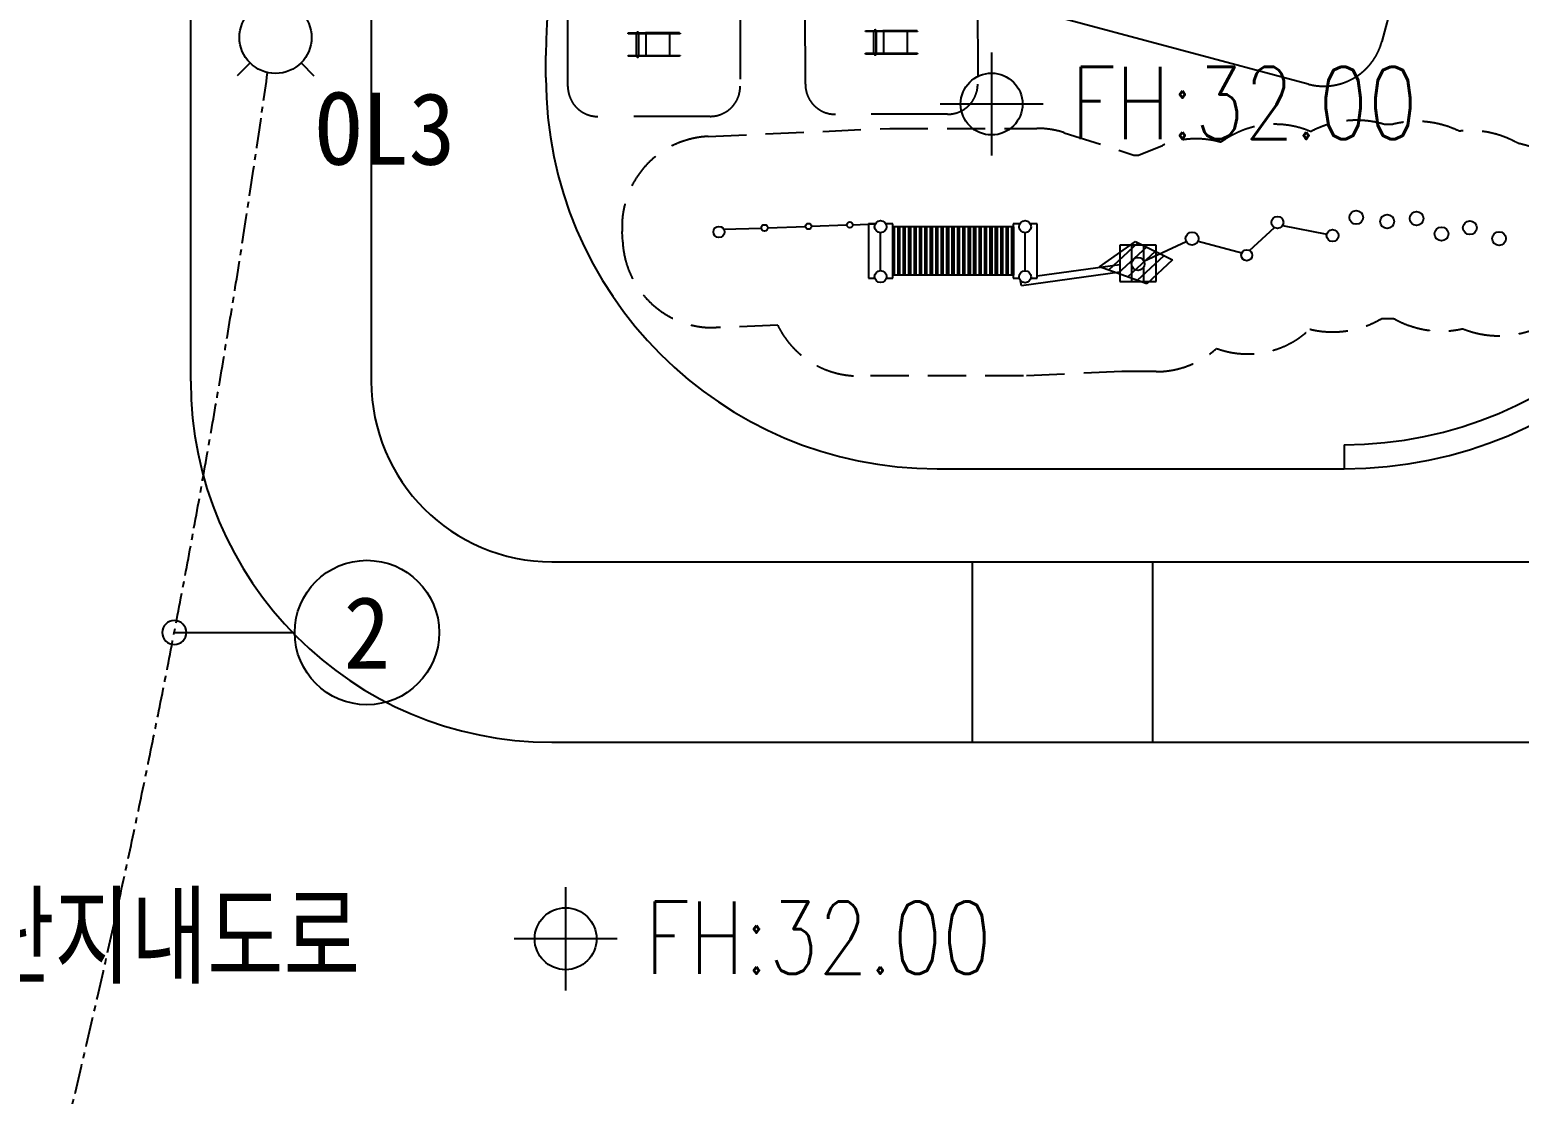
# Model space of a CAD drawing. Header units: millimetres. Extents: x 1145859089 to 1147511753, y -1047484727 to -1047247487.
# Drawn here: x 1146309539 to 1146334284, y -1047411618 to -1047393930 of the extents above; entities that cross this region are included whole.
import ezdxf
from ezdxf.enums import TextEntityAlignment as Align
from ezdxf.xclip import XClip

# ---------------------------------------------------------------- set-up
doc = ezdxf.new("R2010")
doc.units = ezdxf.units.MM
doc.header["$LTSCALE"] = 100
doc.header["$MEASUREMENT"] = 0
doc.header["$XCLIPFRAME"] = 2
for name, pattern in [('CENTERX2', [4, 2.5, -0.5, 0.5, -0.5]), ('단지배치도$0$DASHED2', [0.375, 0.25, -0.125]), ('단지배치도$0$HIDDEN', [9.525, 6.35, -3.175]), ('단지배치도$0$HIDDENX2', [0.75, 0.5, -0.25])]:
    doc.linetypes.add(name, pattern=pattern)
doc.layers.get('0').update_dxf_attribs({"linetype": 'CONTINUOUS'})
for name, color, linetype in [('01-전등등기구', 2, 'CONTINUOUS'), ('L-지중매입', 3, 'CENTERX2'), ('TEXT', 7, 'CONTINUOUS'), ('TEXT-기호', 2, 'CONTINUOUS'), ('XREF', 135, 'CONTINUOUS'), ('단지배치도$0$S240910', 33, 'CONTINUOUS'), ('단지배치도$0$W240910', 135, 'CONTINUOUS')]:
    doc.layers.add(name, color=color, linetype=linetype)
doc.styles.add('단지배치도$0$WS1', font='romans.shx', dxfattribs={"width": 0.8, "bigfont": 'whgtxt.shx'})
doc.styles.add('돋움체', font='DotumChe.ttf')

# ---------------------------------------------------------------- blocks, each defined once
blk = doc.blocks.new('단지배치도$0$zw$9902')
at = {"layer": '단지배치도$0$W240910'}
for p, q in [((43540, -28400, 0), (43540, 3823, 0)), ((46540, -4400, 0), (46540, -28400, 0)), ((49440, -23355), (49440, -22986, 0)), ((56845, -22937), (56845, -24651)), ((57703, -23794), (55988, -23794)), ((52385, -25876, 0), (53020, -25854, 0)), ((53126, -25850, 0), (53753, -25828, 0)), ((53850, -25825, 0), (54441, -25804, 0)), ((54538, -25800, 0), (54912, -25787, 0)), ((54912, -25787, 0), (54802, -25787, 0)), ((54802, -25787, 0), (54802, -26687, 0)), ((55001, -26562, 0), (55001, -25932, 0)), ((55202, -25787, 0), (55090, -25787, 0)), ((55202, -26687, 0), (55202, -25787, 0)), ((57212, -25837, 0), (55202, -25837, 0)), ((55202, -26637, 0), (55202, -25837, 0)), ((55232, -26637, 0), (55232, -25837, 0)), ((55292, -26637, 0), (55292, -25837, 0)), ((55322, -26637, 0), (55322, -25837, 0)), ((55382, -26637, 0), (55382, -25837, 0)), ((55412, -26637, 0), (55412, -25837, 0)), ((55472, -26637, 0), (55472, -25837, 0)), ((55502, -26637, 0), (55502, -25837, 0)), ((55562, -26637, 0), (55562, -25837, 0)), ((55592, -26637, 0), (55592, -25837, 0)), ((55652, -26637, 0), (55652, -25837, 0)), ((55682, -26637, 0), (55682, -25837, 0)), ((55742, -26637, 0), (55742, -25837, 0)), ((55772, -26637, 0), (55772, -25837, 0)), ((55832, -26637, 0), (55832, -25837, 0)), ((55862, -26637, 0), (55862, -25837, 0)), ((55922, -26637, 0), (55922, -25837, 0)), ((55952, -26637, 0), (55952, -25837, 0)), ((56012, -26637, 0), (56012, -25837, 0)), ((56042, -26637, 0), (56042, -25837, 0)), ((56102, -26637, 0), (56102, -25837, 0)), ((56132, -26637, 0), (56132, -25837, 0)), ((56192, -26637, 0), (56192, -25837, 0)), ((56222, -26637, 0), (56222, -25837, 0)), ((56282, -26637, 0), (56282, -25837, 0)), ((56312, -26637, 0), (56312, -25837, 0)), ((56372, -26637, 0), (56372, -25837, 0)), ((56402, -26637, 0), (56402, -25837, 0)), ((56462, -26637, 0), (56462, -25837, 0)), ((56492, -26637, 0), (56492, -25837, 0)), ((56552, -26637, 0), (56552, -25837, 0)), ((56582, -26637, 0), (56582, -25837, 0)), ((56642, -26637, 0), (56642, -25837, 0)), ((56672, -26637, 0), (56672, -25837, 0)), ((56732, -26637, 0), (56732, -25837, 0)), ((56762, -26637, 0), (56762, -25837, 0)), ((56822, -26637, 0), (56822, -25837, 0)), ((56852, -26637, 0), (56852, -25837, 0)), ((56912, -26637, 0), (56912, -25837, 0)), ((56942, -26637, 0), (56942, -25837, 0)), ((57002, -26637, 0), (57002, -25837, 0)), ((57032, -26637, 0), (57032, -25837, 0)), ((57092, -26637, 0), (57092, -25837, 0)), ((57122, -26637, 0), (57122, -25837, 0)), ((57182, -26637, 0), (57182, -25837, 0)), ((57311, -25787, 0), (57202, -25787, 0)), ((57202, -25787, 0), (57202, -26687, 0)), ((57212, -26637, 0), (57212, -25837, 0)), ((57401, -26563, 0), (57401, -25932, 0)), ((57602, -25787, 0), (57490, -25787, 0)), ((57602, -26687, 0), (57602, -25787, 0)), ((61129, -26227, 0), (61546, -25848, 0)), ((61680, -25812, 0), (62414, -25957, 0)), ((58640, -26501, 0), (59236, -26080, 0)), ((59277, -26100, 0), (58786, -26554, 0)), ((59420, -26172, 0), (58945, -26611, 0)), ((59577, -26141, 0), (58977, -26141, 0)), ((58977, -26141, 0), (58977, -26741, 0)), ((59177, -26419, 0), (59177, -26141, 0)), ((59236, -26080, 0), (59852, -26385, 0)), ((59376, -26404, 0), (60078, -26076, 0)), ((59377, -26406, 0), (59377, -26141, 0)), ((59577, -26741, 0), (59577, -26141, 0)), ((60276, -26073, 0), (61003, -26266, 0)), ((58977, -26468, 0), (57602, -26656, 0)), ((59564, -26243, 0), (59104, -26669, 0)), ((59708, -26314, 0), (59263, -26726, 0)), ((59852, -26385, 0), (59422, -26784, 0)), ((54802, -26687, 0), (54904, -26687, 0)), ((55098, -26687, 0), (55202, -26687, 0)), ((57212, -26637, 0), (55202, -26637, 0)), ((57202, -26687, 0), (57304, -26687, 0)), ((58977, -26589, 0), (57341, -26813, 0)), ((57498, -26687, 0), (57602, -26687, 0)), ((59422, -26784, 0), (58640, -26501, 0)), ((59177, -26741, 0), (59177, -26485, 0)), ((59377, -26741, 0), (59377, -26498, 0)), ((57341, -26813, 0), (57328, -26731, 0)), ((58977, -26741, 0), (59577, -26741, 0)), ((62701, -29455, 0), (62701, -29855, 0)), ((55940, -29855, 0), (62701, -29855, 0)), ((49540, -31400, 0), (68781, -31400, 0)), ((56520, -31400, 0), (56520, -34400, 0)), ((59520, -31400, 0), (59520, -34400, 0)), ((49540, -34400, 0), (68781, -34400, 0)), ((49768, -36808), (49768, -38522)), ((50625, -37665), (48911, -37665))]:
    blk.add_line(p, q, dxfattribs=at)
at = {"layer": '단지배치도$0$W240910', "linetype": '단지배치도$0$DASHED2', "ltscale": 500}
for p, q in [((63499, -22113, 0), (63329, -22753, 0)), ((62105, -23463, 0), (57798, -22314, 0))]:
    blk.add_line(p, q, dxfattribs=at)
at = {"layer": '단지배치도$0$W240910', "linetype": '단지배치도$0$HIDDENX2', "ltscale": 100}
for p, q in [((50945, -22986, 0), (50944, -22627, 0)), ((50983, -22986, 0), (50982, -22627, 0)), ((50986, -22986, 0), (50986, -22627, 0)), ((51101, -22627, 0), (51102, -22986, 0)), ((51101, -22627, 0), (51102, -22986, 0)), ((51502, -22986, 0), (51501, -22626, 0)), ((54890, -22950, 0), (54890, -22591, 0)), ((54928, -22950, 0), (54928, -22591, 0)), ((54932, -22950, 0), (54931, -22591, 0)), ((55047, -22591, 0), (55048, -22950, 0)), ((55047, -22591, 0), (55047, -22950, 0)), ((55447, -22950, 0), (55447, -22590, 0))]:
    blk.add_line(p, q, dxfattribs=at)
at = {"layer": '단지배치도$0$W240910', "linetype": '단지배치도$0$HIDDEN'}
for p, q in [((52138, -24333, 0), (55153, -24198, 0)), ((55153, -24198, 0), (57595, -24198, 0)), ((58052, -24270, 0), (59211, -24641, 0)), ((59285, -24641, 0), (59682, -24481, 0)), ((59211, -24641, 0), (59285, -24641, 0)), ((50717, -26090, 0), (50707, -25912, 0)), ((53292, -27470, 0), (52271, -27508, 0)), ((57374, -28313, 0), (54640, -28313, 0)), ((59010, -28241, 0), (57374, -28313, 0)), ((59577, -28241, 0), (59010, -28241, 0))]:
    blk.add_line(p, q, dxfattribs=at)
at = {"layer": '단지배치도$0$W240910', "linetype": '단지배치도$0$HIDDEN', "ltscale": 2, "elevation": 0}
for points in [[(49803, -22114, -0.414214), (50303, -21614), (52167, -21612, -0.414214), (52667, -22111), (52669, -23499, -0.414214), (52169, -23999), (50305, -24001, -0.414214), (49805, -23502)], [(53749, -22078, -0.414214), (54249, -21578), (56113, -21576, -0.414214), (56613, -22075), (56615, -23463, -0.414214), (56115, -23963), (54251, -23965, -0.414214), (53751, -23466)]]:
    blk.add_lwpolyline(points, format="xyb", close=True, dxfattribs=at)
at = {"layer": '단지배치도$0$W240910', "linetype": '단지배치도$0$HIDDENX2', "ltscale": 100, "elevation": 0}
for points in [[(51094, -22619), (51670, -22618), (51670, -22626), (50806, -22627), (50806, -22613), (51094, -22613), (51094, -22619)], [(50965, -22600), (50966, -22600), (50966, -22600)], [(51662, -22618), (51662, -22612), (51094, -22613)], [(51156, -22615), (51269, -22614), (51269, -22618)], [(51311, -22618), (51311, -22614), (51423, -22614), (51423, -22618)], [(51473, -22618), (51473, -22614), (51586, -22614), (51586, -22618)], [(55040, -22583), (55616, -22582), (55616, -22590), (54751, -22591), (54751, -22577), (55040, -22577), (55040, -22583)], [(54911, -22564), (54912, -22564), (54912, -22564)], [(55608, -22582), (55608, -22576), (55040, -22577)], [(55102, -22578), (55214, -22578), (55214, -22582)], [(55257, -22582), (55257, -22578), (55369, -22578), (55369, -22582)], [(55419, -22582), (55419, -22578), (55531, -22578), (55531, -22582)], [(51662, -22994), (51662, -23000), (50806, -23001), (50806, -22987), (51670, -22986), (51670, -22994), (51095, -22994)], [(51095, -23000), (51095, -22994), (50806, -22995)], [(51269, -22994), (51269, -22998), (51157, -22998)], [(51424, -22994), (51424, -22998), (51312, -22998), (51312, -22994)], [(51586, -22994), (51586, -22998), (51474, -22998), (51474, -22994)], [(55608, -22957), (55608, -22963), (54752, -22964), (54752, -22950), (55616, -22949), (55616, -22957), (55040, -22958)], [(55040, -22964), (55040, -22958), (54752, -22958)], [(55215, -22958), (55215, -22962), (55103, -22962)], [(55370, -22958), (55370, -22962), (55257, -22962), (55257, -22958)], [(55532, -22958), (55532, -22962), (55420, -22962), (55420, -22958)]]:
    blk.add_lwpolyline(points, dxfattribs=at)
for points in [[(50946, -22613, -0.336961), (50963, -22600), (50963, -22600, -0.336631), (50980, -22613)], [(54892, -22577, -0.336961), (54909, -22564), (54909, -22564, -0.336631), (54926, -22577)]]:
    blk.add_lwpolyline(points, format="xyb", dxfattribs=at)
at = {"layer": '단지배치도$0$W240910'}
for centre, radius in [((56845, -23794), 514), ((55001, -25832, 0), 100), ((57401, -25832, 0), 100), ((61594, -25761, 0), 100), ((62904, -25678, 0), 114), ((63417, -25746, 0), 114), ((63906, -25696, 0), 114), ((52315, -25919, 0), 92.6), ((53073, -25852, 0), 52.9), ((53802, -25826, 0), 48.5), ((54489, -25802, 0), 48.5), ((60176, -26031, 0), 108), ((62511, -25981, 0), 100), ((64320, -25953, 0), 114), ((64791, -25849, 0), 114), ((65276, -26031, 0), 114), ((61085, -26307, 0), 91.3), ((59279, -26452, 0), 108), ((55001, -26662, 0), 100), ((57401, -26663, 0), 100), ((49768, -37665), 514)]:
    blk.add_circle(centre, radius, dxfattribs=at)
for centre, radius, start, end in [((58440, -22986, 0), 9000, 73.5654, 180), ((62701, -22855, 0), 7000, 270, 0), ((62701, -22855, 0), 6600, 270, 0), ((55940, -23355, 0), 6500, 180, 270), ((49540, -28400, 0), 6000, 180, 270), ((49540, -28400, 0), 3000, 180, 270)]:
    blk.add_arc(centre, radius, start, end, dxfattribs=at)
at = {"layer": '단지배치도$0$W240910', "linetype": '단지배치도$0$HIDDENX2', "ltscale": 100}
for centre, start, end in [((50966, -22618, 0), 15.5774, 90.0147), ((54912, -22581, 0), 15.5774, 90.0147), ((50964, -22996, 0), 195.5774, 344.5519), ((50967, -22996, 0), 264.8139, 344.5519), ((54909, -22959, 0), 195.5774, 344.5519), ((54913, -22959, 0), 264.8139, 344.5519)]:
    blk.add_arc(centre, 17.9, start, end, dxfattribs=at)
at = {"layer": '단지배치도$0$W240910', "linetype": '단지배치도$0$DASHED2', "ltscale": 500}
blk.add_arc((62363, -22497, 0), 1000, 255.0686, 345.1606, dxfattribs=at)
at = {"layer": '단지배치도$0$W240910', "linetype": '단지배치도$0$HIDDEN'}
for centre, radius, start, end in [((57594, -25698, 0), 1500, 72.2181, 89.9957), ((61555, -25631, 0), 1500, 66.7796, 126.7833), ((62904, -25678, 0), 1614, 73.2207, 117.9966), ((63417, -25746, 0), 1614, 87.1182, 91.6868), ((63906, -25696, 0), 1614, 63.9997, 104.6258), ((64791, -25849, 0), 1614, 60.174, 96.3105), ((52205, -25831, 0), 1500, 92.5646, 183.0733), ((60244, -25872, 0), 1500, 74.0173, 111.993), ((65276, -26031, 0), 1614, 247.9975, 78.6542), ((52214, -26010, 0), 1500, 183.0733, 272.152), ((62511, -25981, 0), 1600, 256.2971, 300.6515), ((63417, -25746, 0), 1614, 266.8022, 273.7683), ((64320, -25953, 0), 1614, 240.4276, 282.581), ((54640, -26813, 0), 1500, 205.9766, 269.9957), ((61100, -26447, 0), 1500, 249.7932, 313.4996), ((59577, -26741, 0), 1500, 269.9957, 312.0647)]:
    blk.add_arc(centre, radius, start, end, dxfattribs=at)
at = {"layer": '단지배치도$0$S240910', "style": '단지배치도$0$WS1', "width": 0.8}
for s, height, p in [('FH:32.00', 1200, (58163, -24376)), ('7.0M 단지내도로', 1500, (35376, -38416)), ('FH:32.00', 1200, (51086, -38247))]:
    blk.add_text(s, height=height, dxfattribs=at).set_placement(p)
blk = doc.blocks.new('단지배치도')
blk.add_blockref('단지배치도$0$zw$9902', (141034, 142437))
blk = doc.blocks.new('L옥외보안등')
at = {"layer": '01-전등등기구', "linetype": 'Continuous', "ltscale": 2}
for p, q in [((0, 3.181), (0.53, 2.651)), ((3.181, 3.181), (2.651, 2.651)), ((0.53, 0.53), (0, 0)), ((2.651, 0.53), (3.181, 0))]:
    blk.add_line(p, q, dxfattribs=at)
at = {"layer": '01-전등등기구'}
blk.add_circle((1.59, 1.59), 1.499, dxfattribs=at)
blk = doc.blocks.new('A$C742764A1')
at = {"layer": 'TEXT-기호', "color": 6}
blk.add_line((0.5, 0.5), (0.5, 5.5), dxfattribs=at)
blk.add_circle((0.5, 0.5), 0.5, dxfattribs=at)
blk.add_circle((0.5, 0.5), 0.5, dxfattribs=at)

msp = doc.modelspace()

# ---------------------------------------------------------------- linework, layer by layer
at = {"layer": 'L-지중매입', "ltscale": 2}
msp.add_arc((1146131564.984625, -1047369120.144861), 183706.246329, 346.13003740535, 352.01443187811, dxfattribs=at)
at = {"layer": 'TEXT-기호', "color": 6}
msp.add_circle((1146315140.07867, -1047403945.572191), 1200, dxfattribs=at)

# ---------------------------------------------------------------- block references
at = {"layer": '01-전등등기구', "linetype": 'Continuous', "ltscale": 2, "xscale": 400.0000000000001, "yscale": 400.0000000000001, "zscale": 400.0000000000001}
msp.add_blockref('L옥외보안등', (1146312985.838608, -1047394692.40999), dxfattribs=at)
at = {"layer": 'TEXT-기호', "linetype": 'Continuous', "ltscale": 2, "xscale": -400, "yscale": 400, "zscale": 400, "rotation": 269.9999999999948}
msp.add_blockref('A$C742764A1', (1146311740.076462, -1047404145.579018), dxfattribs=at)
at = {"layer": 'XREF'}
ref = msp.add_blockref('단지배치도', (1146127639.433662, -1047513806.462535), dxfattribs=at)
XClip(ref).set_block_clipping_path([(72982.4064819524, 34919.7593965302), (360382.4067475507, 255319.7593436702)])

# ---------------------------------------------------------------- texts
at = {"layer": 'TEXT', "style": '돋움체'}
msp.add_text('OL3', height=1200, dxfattribs=at).set_placement((1146314282.69, -1047395572.313751), align=Align.MIDDLE_LEFT)
at = {"layer": 'TEXT-기호', "color": 6, "style": '돋움체'}
msp.add_text('2', height=1200, dxfattribs=at).set_placement((1146315140.07867, -1047403945.572191), align=Align.MIDDLE)

doc.saveas('drawing.dxf')
